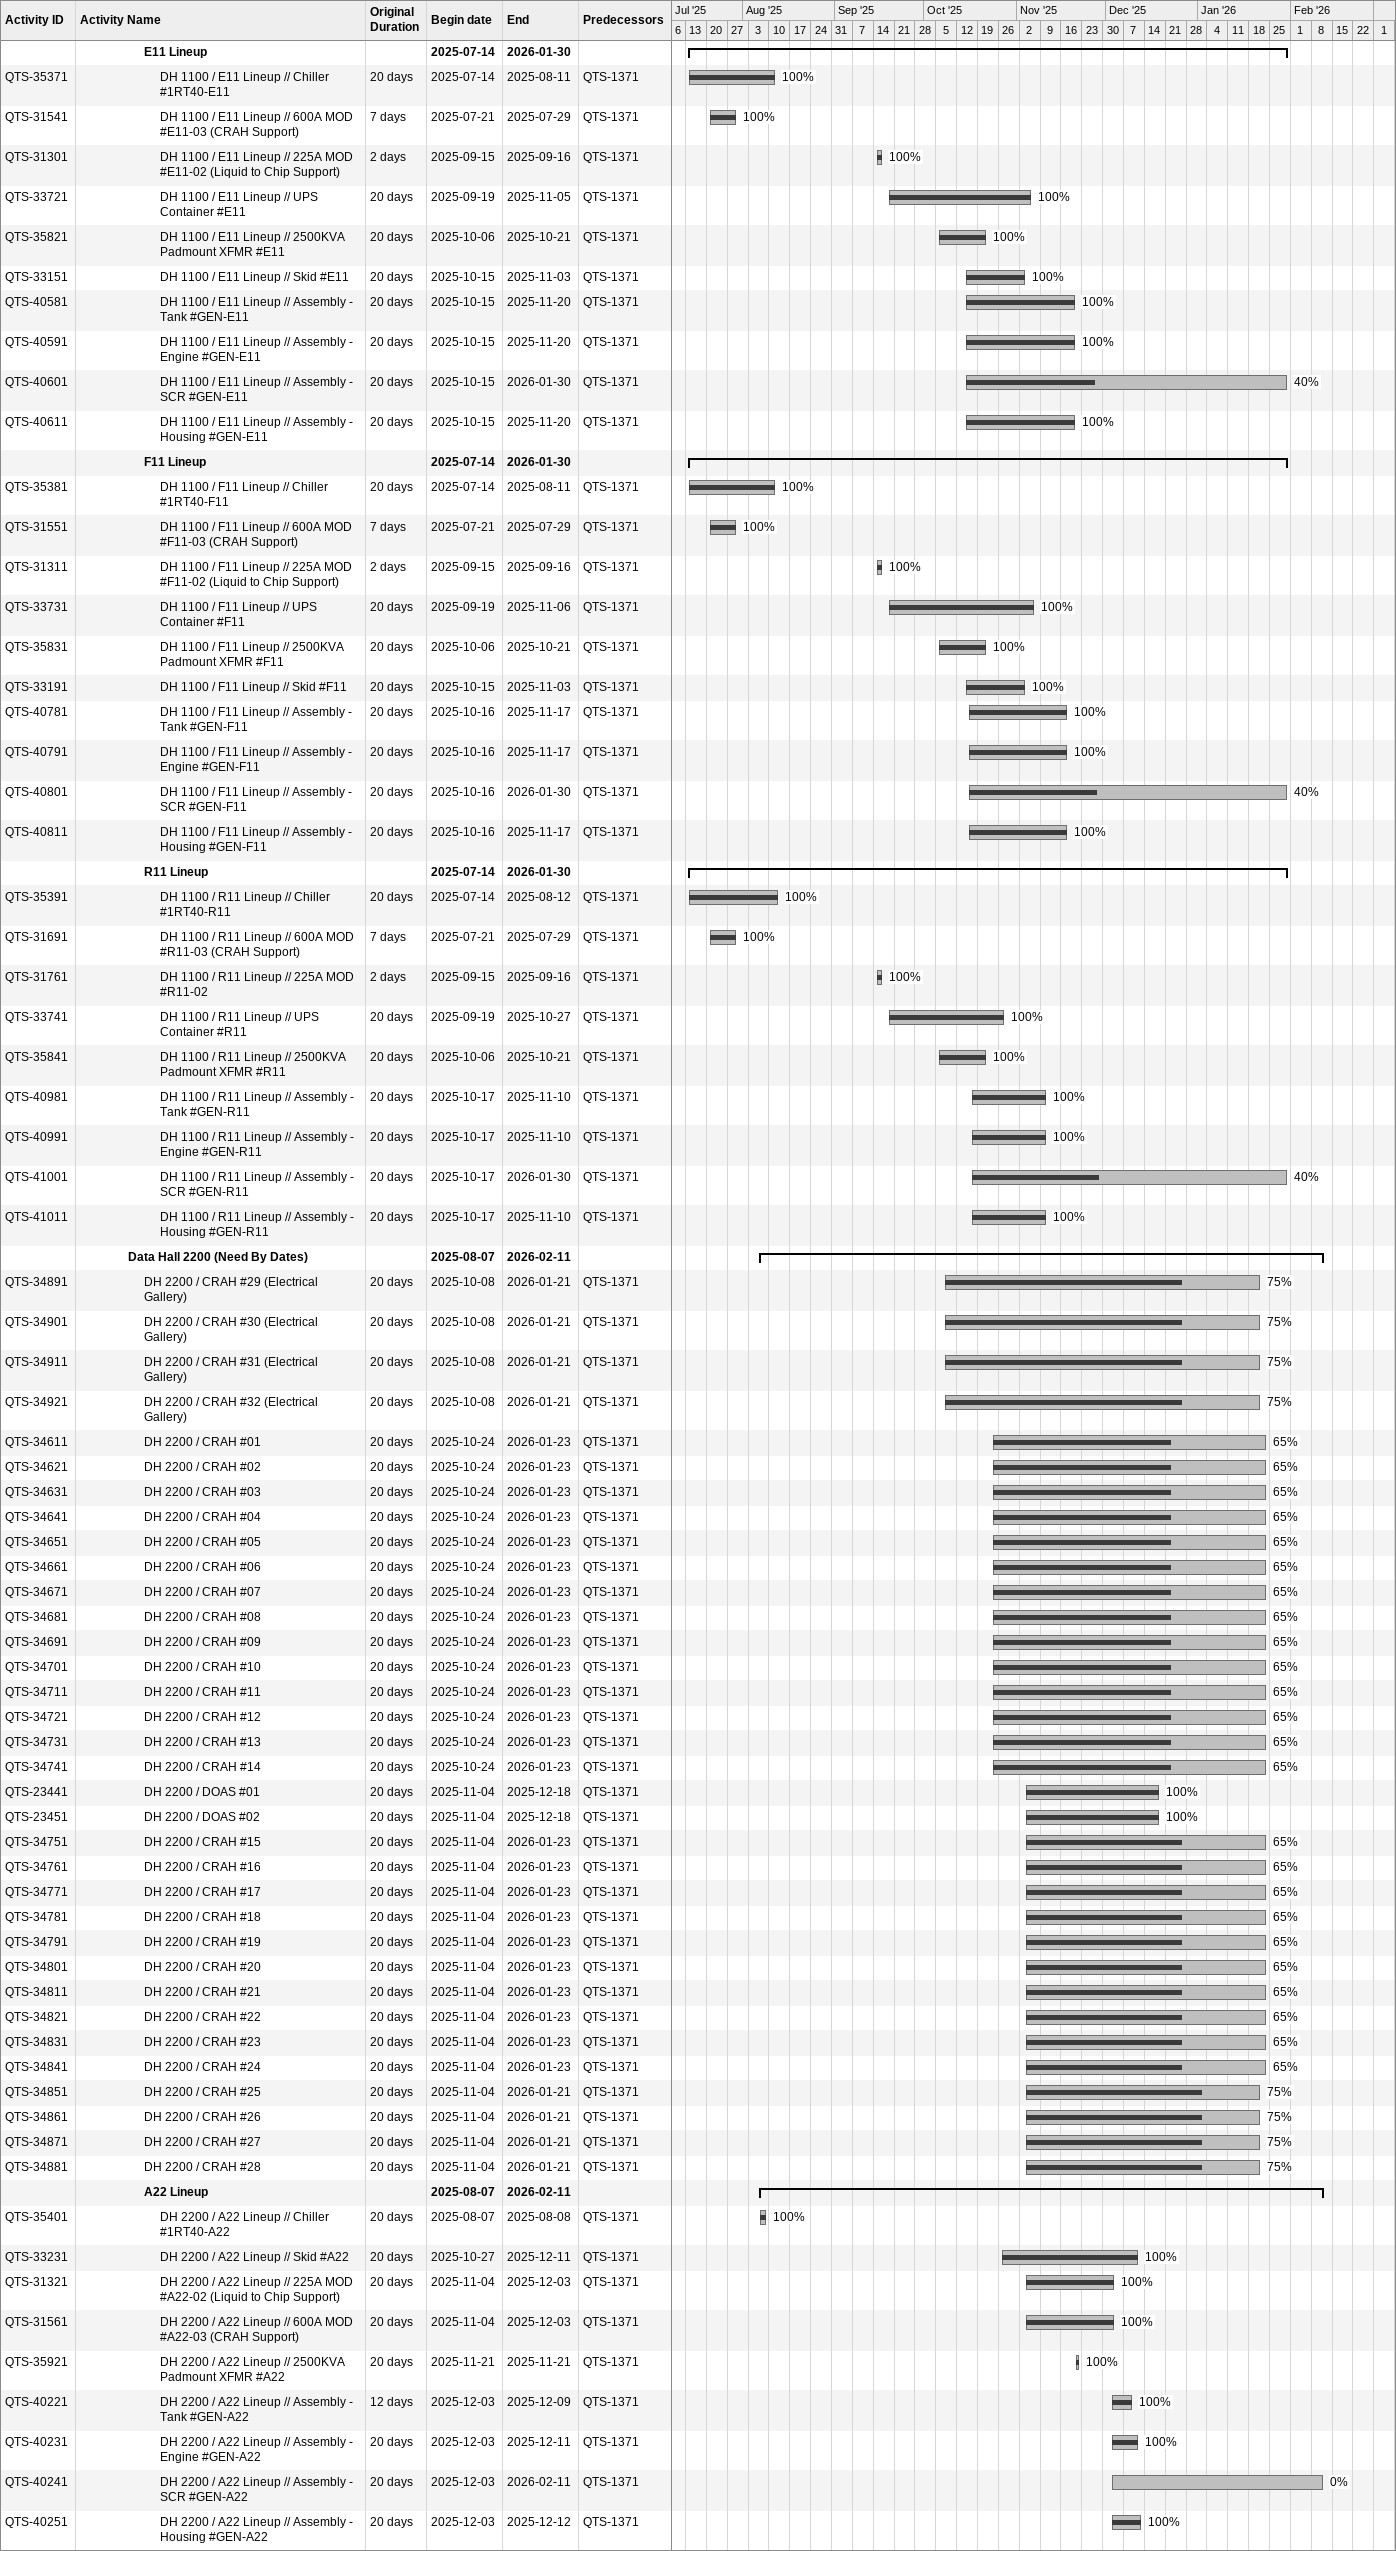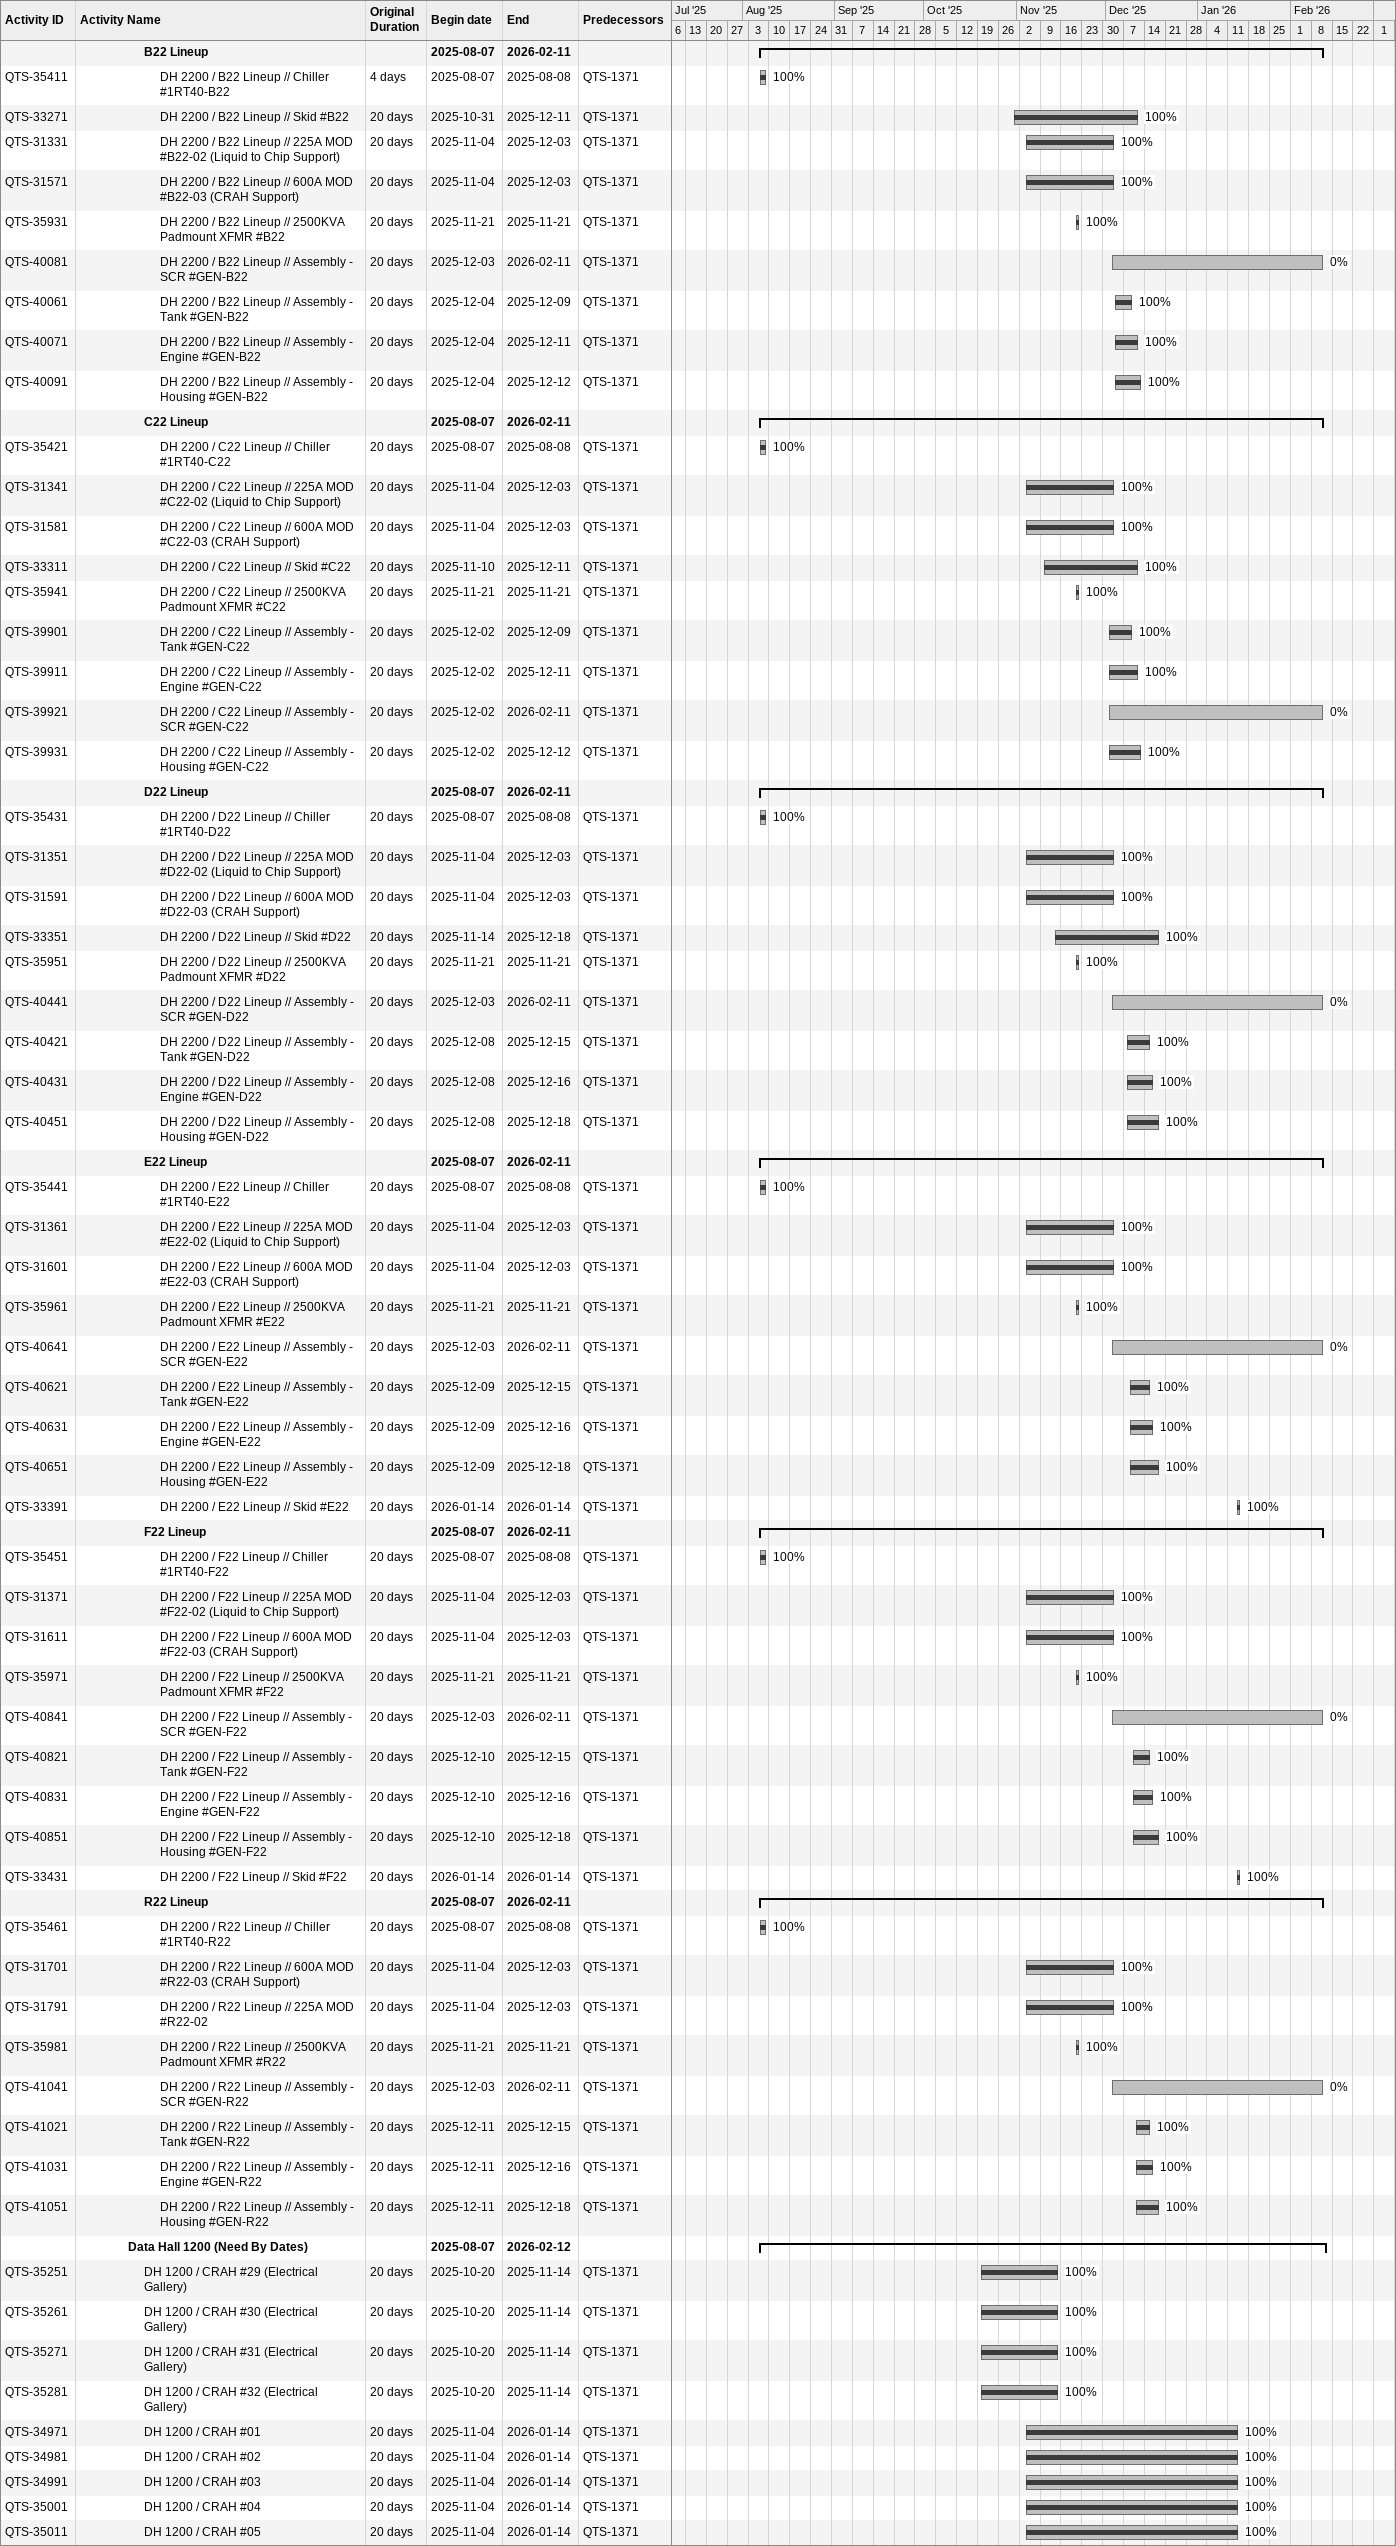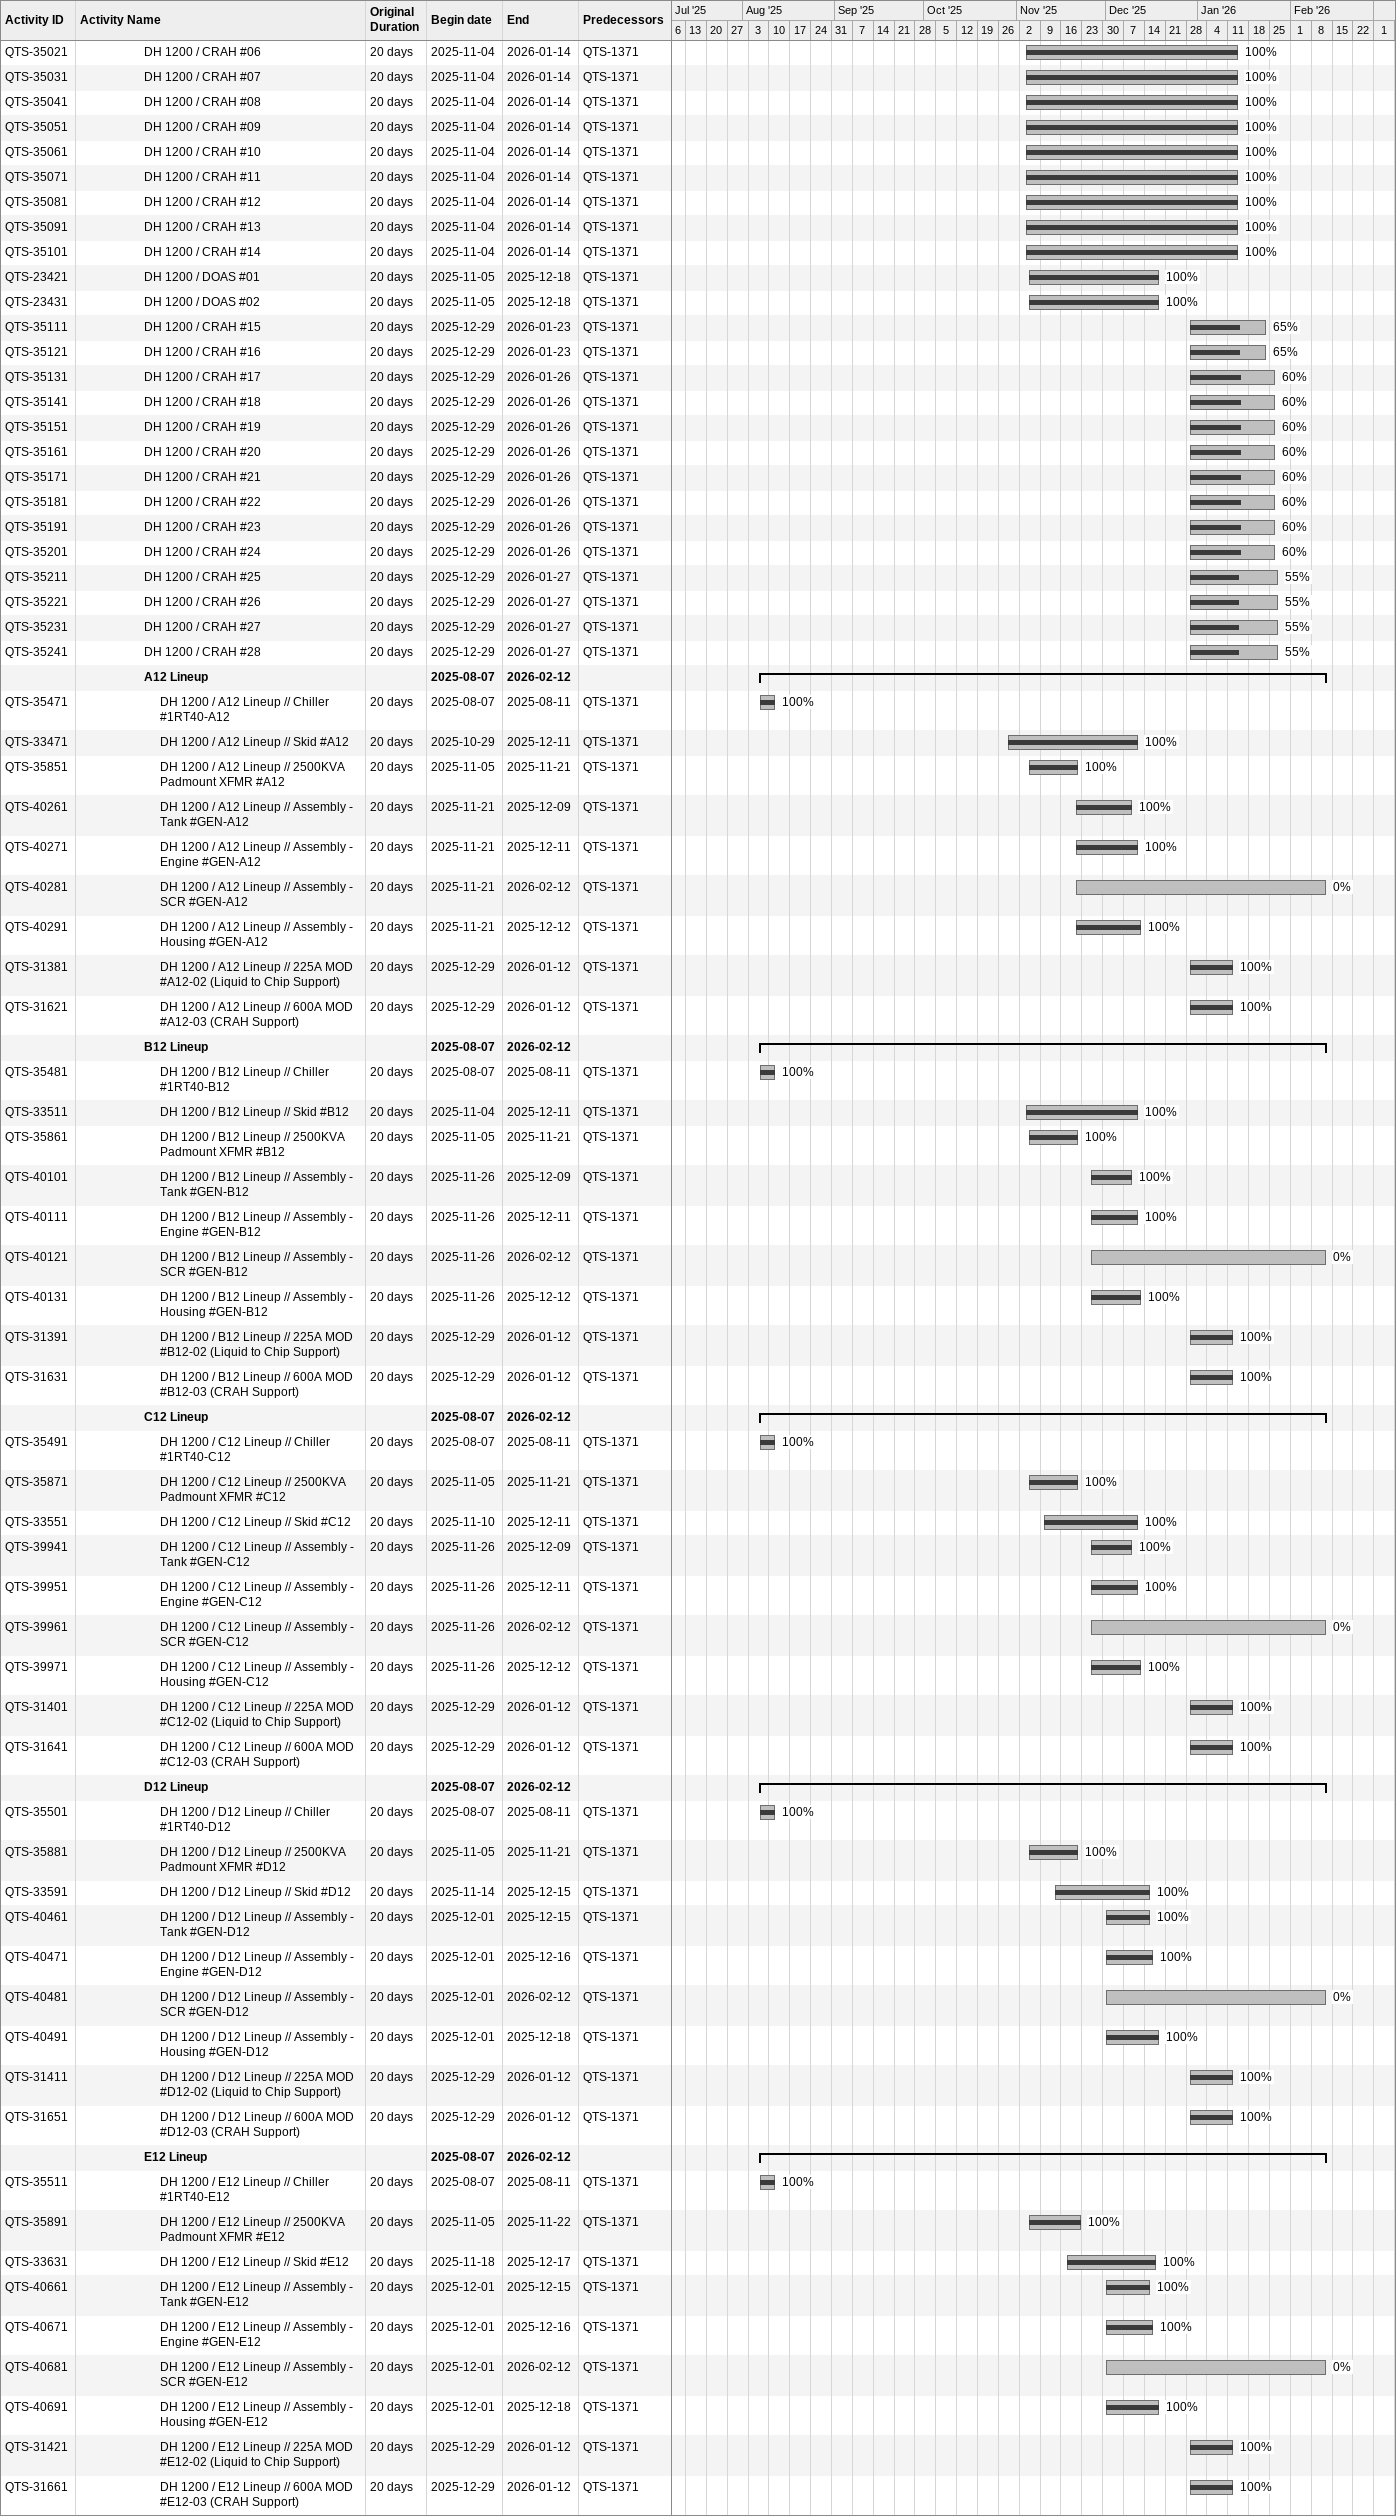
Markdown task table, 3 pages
| ID | Level | Task | Original duration | Start | Finish | Predecessors | % complete |
|---|---|---|---|---|---|---|---|
|  | 5 | **E11 Lineup** |  | 2025-07-14 | 2026-01-30 |  |  |
| QTS-35371 | 6 | DH 1100 / E11 Lineup // Chiller #1RT40-E11 | 20d | 2025-07-14 | 2025-08-11 | QTS-1371 | 100 |
| QTS-31541 | 6 | DH 1100 / E11 Lineup // 600A MOD #E11-03 (CRAH Support) | 7d | 2025-07-21 | 2025-07-29 | QTS-1371 | 100 |
| QTS-31301 | 6 | DH 1100 / E11 Lineup // 225A MOD #E11-02 (Liquid to Chip Support) | 2d | 2025-09-15 | 2025-09-16 | QTS-1371 | 100 |
| QTS-33721 | 6 | DH 1100 / E11 Lineup // UPS Container #E11 | 20d | 2025-09-19 | 2025-11-05 | QTS-1371 | 100 |
| QTS-35821 | 6 | DH 1100 / E11 Lineup // 2500KVA Padmount XFMR #E11 | 20d | 2025-10-06 | 2025-10-21 | QTS-1371 | 100 |
| QTS-33151 | 6 | DH 1100 / E11 Lineup // Skid #E11 | 20d | 2025-10-15 | 2025-11-03 | QTS-1371 | 100 |
| QTS-40581 | 6 | DH 1100 / E11 Lineup // Assembly - Tank #GEN-E11 | 20d | 2025-10-15 | 2025-11-20 | QTS-1371 | 100 |
| QTS-40591 | 6 | DH 1100 / E11 Lineup // Assembly - Engine #GEN-E11 | 20d | 2025-10-15 | 2025-11-20 | QTS-1371 | 100 |
| QTS-40601 | 6 | DH 1100 / E11 Lineup // Assembly - SCR #GEN-E11 | 20d | 2025-10-15 | 2026-01-30 | QTS-1371 | 40 |
| QTS-40611 | 6 | DH 1100 / E11 Lineup // Assembly - Housing #GEN-E11 | 20d | 2025-10-15 | 2025-11-20 | QTS-1371 | 100 |
|  | 5 | **F11 Lineup** |  | 2025-07-14 | 2026-01-30 |  |  |
| QTS-35381 | 6 | DH 1100 / F11 Lineup // Chiller #1RT40-F11 | 20d | 2025-07-14 | 2025-08-11 | QTS-1371 | 100 |
| QTS-31551 | 6 | DH 1100 / F11 Lineup // 600A MOD #F11-03 (CRAH Support) | 7d | 2025-07-21 | 2025-07-29 | QTS-1371 | 100 |
| QTS-31311 | 6 | DH 1100 / F11 Lineup // 225A MOD #F11-02 (Liquid to Chip Support) | 2d | 2025-09-15 | 2025-09-16 | QTS-1371 | 100 |
| QTS-33731 | 6 | DH 1100 / F11 Lineup // UPS Container #F11 | 20d | 2025-09-19 | 2025-11-06 | QTS-1371 | 100 |
| QTS-35831 | 6 | DH 1100 / F11 Lineup // 2500KVA Padmount XFMR #F11 | 20d | 2025-10-06 | 2025-10-21 | QTS-1371 | 100 |
| QTS-33191 | 6 | DH 1100 / F11 Lineup // Skid #F11 | 20d | 2025-10-15 | 2025-11-03 | QTS-1371 | 100 |
| QTS-40781 | 6 | DH 1100 / F11 Lineup // Assembly - Tank #GEN-F11 | 20d | 2025-10-16 | 2025-11-17 | QTS-1371 | 100 |
| QTS-40791 | 6 | DH 1100 / F11 Lineup // Assembly - Engine #GEN-F11 | 20d | 2025-10-16 | 2025-11-17 | QTS-1371 | 100 |
| QTS-40801 | 6 | DH 1100 / F11 Lineup // Assembly - SCR #GEN-F11 | 20d | 2025-10-16 | 2026-01-30 | QTS-1371 | 40 |
| QTS-40811 | 6 | DH 1100 / F11 Lineup // Assembly - Housing #GEN-F11 | 20d | 2025-10-16 | 2025-11-17 | QTS-1371 | 100 |
|  | 5 | **R11 Lineup** |  | 2025-07-14 | 2026-01-30 |  |  |
| QTS-35391 | 6 | DH 1100 / R11 Lineup // Chiller #1RT40-R11 | 20d | 2025-07-14 | 2025-08-12 | QTS-1371 | 100 |
| QTS-31691 | 6 | DH 1100 / R11 Lineup // 600A MOD #R11-03 (CRAH Support) | 7d | 2025-07-21 | 2025-07-29 | QTS-1371 | 100 |
| QTS-31761 | 6 | DH 1100 / R11 Lineup // 225A MOD #R11-02 | 2d | 2025-09-15 | 2025-09-16 | QTS-1371 | 100 |
| QTS-33741 | 6 | DH 1100 / R11 Lineup // UPS Container #R11 | 20d | 2025-09-19 | 2025-10-27 | QTS-1371 | 100 |
| QTS-35841 | 6 | DH 1100 / R11 Lineup // 2500KVA Padmount XFMR #R11 | 20d | 2025-10-06 | 2025-10-21 | QTS-1371 | 100 |
| QTS-40981 | 6 | DH 1100 / R11 Lineup // Assembly - Tank #GEN-R11 | 20d | 2025-10-17 | 2025-11-10 | QTS-1371 | 100 |
| QTS-40991 | 6 | DH 1100 / R11 Lineup // Assembly - Engine #GEN-R11 | 20d | 2025-10-17 | 2025-11-10 | QTS-1371 | 100 |
| QTS-41001 | 6 | DH 1100 / R11 Lineup // Assembly - SCR #GEN-R11 | 20d | 2025-10-17 | 2026-01-30 | QTS-1371 | 40 |
| QTS-41011 | 6 | DH 1100 / R11 Lineup // Assembly - Housing #GEN-R11 | 20d | 2025-10-17 | 2025-11-10 | QTS-1371 | 100 |
|  | 4 | **Data Hall 2200 (Need By Dates)** |  | 2025-08-07 | 2026-02-11 |  |  |
| QTS-34891 | 5 | DH 2200 / CRAH #29 (Electrical Gallery) | 20d | 2025-10-08 | 2026-01-21 | QTS-1371 | 75 |
| QTS-34901 | 5 | DH 2200 / CRAH #30 (Electrical Gallery) | 20d | 2025-10-08 | 2026-01-21 | QTS-1371 | 75 |
| QTS-34911 | 5 | DH 2200 / CRAH #31 (Electrical Gallery) | 20d | 2025-10-08 | 2026-01-21 | QTS-1371 | 75 |
| QTS-34921 | 5 | DH 2200 / CRAH #32 (Electrical Gallery) | 20d | 2025-10-08 | 2026-01-21 | QTS-1371 | 75 |
| QTS-34611 | 5 | DH 2200 / CRAH #01 | 20d | 2025-10-24 | 2026-01-23 | QTS-1371 | 65 |
| QTS-34621 | 5 | DH 2200 / CRAH #02 | 20d | 2025-10-24 | 2026-01-23 | QTS-1371 | 65 |
| QTS-34631 | 5 | DH 2200 / CRAH #03 | 20d | 2025-10-24 | 2026-01-23 | QTS-1371 | 65 |
| QTS-34641 | 5 | DH 2200 / CRAH #04 | 20d | 2025-10-24 | 2026-01-23 | QTS-1371 | 65 |
| QTS-34651 | 5 | DH 2200 / CRAH #05 | 20d | 2025-10-24 | 2026-01-23 | QTS-1371 | 65 |
| QTS-34661 | 5 | DH 2200 / CRAH #06 | 20d | 2025-10-24 | 2026-01-23 | QTS-1371 | 65 |
| QTS-34671 | 5 | DH 2200 / CRAH #07 | 20d | 2025-10-24 | 2026-01-23 | QTS-1371 | 65 |
| QTS-34681 | 5 | DH 2200 / CRAH #08 | 20d | 2025-10-24 | 2026-01-23 | QTS-1371 | 65 |
| QTS-34691 | 5 | DH 2200 / CRAH #09 | 20d | 2025-10-24 | 2026-01-23 | QTS-1371 | 65 |
| QTS-34701 | 5 | DH 2200 / CRAH #10 | 20d | 2025-10-24 | 2026-01-23 | QTS-1371 | 65 |
| QTS-34711 | 5 | DH 2200 / CRAH #11 | 20d | 2025-10-24 | 2026-01-23 | QTS-1371 | 65 |
| QTS-34721 | 5 | DH 2200 / CRAH #12 | 20d | 2025-10-24 | 2026-01-23 | QTS-1371 | 65 |
| QTS-34731 | 5 | DH 2200 / CRAH #13 | 20d | 2025-10-24 | 2026-01-23 | QTS-1371 | 65 |
| QTS-34741 | 5 | DH 2200 / CRAH #14 | 20d | 2025-10-24 | 2026-01-23 | QTS-1371 | 65 |
| QTS-23441 | 5 | DH 2200 / DOAS #01 | 20d | 2025-11-04 | 2025-12-18 | QTS-1371 | 100 |
| QTS-23451 | 5 | DH 2200 / DOAS #02 | 20d | 2025-11-04 | 2025-12-18 | QTS-1371 | 100 |
| QTS-34751 | 5 | DH 2200 / CRAH #15 | 20d | 2025-11-04 | 2026-01-23 | QTS-1371 | 65 |
| QTS-34761 | 5 | DH 2200 / CRAH #16 | 20d | 2025-11-04 | 2026-01-23 | QTS-1371 | 65 |
| QTS-34771 | 5 | DH 2200 / CRAH #17 | 20d | 2025-11-04 | 2026-01-23 | QTS-1371 | 65 |
| QTS-34781 | 5 | DH 2200 / CRAH #18 | 20d | 2025-11-04 | 2026-01-23 | QTS-1371 | 65 |
| QTS-34791 | 5 | DH 2200 / CRAH #19 | 20d | 2025-11-04 | 2026-01-23 | QTS-1371 | 65 |
| QTS-34801 | 5 | DH 2200 / CRAH #20 | 20d | 2025-11-04 | 2026-01-23 | QTS-1371 | 65 |
| QTS-34811 | 5 | DH 2200 / CRAH #21 | 20d | 2025-11-04 | 2026-01-23 | QTS-1371 | 65 |
| QTS-34821 | 5 | DH 2200 / CRAH #22 | 20d | 2025-11-04 | 2026-01-23 | QTS-1371 | 65 |
| QTS-34831 | 5 | DH 2200 / CRAH #23 | 20d | 2025-11-04 | 2026-01-23 | QTS-1371 | 65 |
| QTS-34841 | 5 | DH 2200 / CRAH #24 | 20d | 2025-11-04 | 2026-01-23 | QTS-1371 | 65 |
| QTS-34851 | 5 | DH 2200 / CRAH #25 | 20d | 2025-11-04 | 2026-01-21 | QTS-1371 | 75 |
| QTS-34861 | 5 | DH 2200 / CRAH #26 | 20d | 2025-11-04 | 2026-01-21 | QTS-1371 | 75 |
| QTS-34871 | 5 | DH 2200 / CRAH #27 | 20d | 2025-11-04 | 2026-01-21 | QTS-1371 | 75 |
| QTS-34881 | 5 | DH 2200 / CRAH #28 | 20d | 2025-11-04 | 2026-01-21 | QTS-1371 | 75 |
|  | 5 | **A22 Lineup** |  | 2025-08-07 | 2026-02-11 |  |  |
| QTS-35401 | 6 | DH 2200 / A22 Lineup // Chiller #1RT40-A22 | 20d | 2025-08-07 | 2025-08-08 | QTS-1371 | 100 |
| QTS-33231 | 6 | DH 2200 / A22 Lineup // Skid #A22 | 20d | 2025-10-27 | 2025-12-11 | QTS-1371 | 100 |
| QTS-31321 | 6 | DH 2200 / A22 Lineup // 225A MOD #A22-02 (Liquid to Chip Support) | 20d | 2025-11-04 | 2025-12-03 | QTS-1371 | 100 |
| QTS-31561 | 6 | DH 2200 / A22 Lineup // 600A MOD #A22-03 (CRAH Support) | 20d | 2025-11-04 | 2025-12-03 | QTS-1371 | 100 |
| QTS-35921 | 6 | DH 2200 / A22 Lineup // 2500KVA Padmount XFMR #A22 | 20d | 2025-11-21 | 2025-11-21 | QTS-1371 | 100 |
| QTS-40221 | 6 | DH 2200 / A22 Lineup // Assembly - Tank #GEN-A22 | 12d | 2025-12-03 | 2025-12-09 | QTS-1371 | 100 |
| QTS-40231 | 6 | DH 2200 / A22 Lineup // Assembly - Engine #GEN-A22 | 20d | 2025-12-03 | 2025-12-11 | QTS-1371 | 100 |
| QTS-40241 | 6 | DH 2200 / A22 Lineup // Assembly - SCR #GEN-A22 | 20d | 2025-12-03 | 2026-02-11 | QTS-1371 | 0 |
| QTS-40251 | 6 | DH 2200 / A22 Lineup // Assembly - Housing #GEN-A22 | 20d | 2025-12-03 | 2025-12-12 | QTS-1371 | 100 |
|  | 5 | **B22 Lineup** |  | 2025-08-07 | 2026-02-11 |  |  |
| QTS-35411 | 6 | DH 2200 / B22 Lineup // Chiller #1RT40-B22 | 4d | 2025-08-07 | 2025-08-08 | QTS-1371 | 100 |
| QTS-33271 | 6 | DH 2200 / B22 Lineup // Skid #B22 | 20d | 2025-10-31 | 2025-12-11 | QTS-1371 | 100 |
| QTS-31331 | 6 | DH 2200 / B22 Lineup // 225A MOD #B22-02 (Liquid to Chip Support) | 20d | 2025-11-04 | 2025-12-03 | QTS-1371 | 100 |
| QTS-31571 | 6 | DH 2200 / B22 Lineup // 600A MOD #B22-03 (CRAH Support) | 20d | 2025-11-04 | 2025-12-03 | QTS-1371 | 100 |
| QTS-35931 | 6 | DH 2200 / B22 Lineup // 2500KVA Padmount XFMR #B22 | 20d | 2025-11-21 | 2025-11-21 | QTS-1371 | 100 |
| QTS-40081 | 6 | DH 2200 / B22 Lineup // Assembly - SCR #GEN-B22 | 20d | 2025-12-03 | 2026-02-11 | QTS-1371 | 0 |
| QTS-40061 | 6 | DH 2200 / B22 Lineup // Assembly - Tank #GEN-B22 | 20d | 2025-12-04 | 2025-12-09 | QTS-1371 | 100 |
| QTS-40071 | 6 | DH 2200 / B22 Lineup // Assembly - Engine #GEN-B22 | 20d | 2025-12-04 | 2025-12-11 | QTS-1371 | 100 |
| QTS-40091 | 6 | DH 2200 / B22 Lineup // Assembly - Housing #GEN-B22 | 20d | 2025-12-04 | 2025-12-12 | QTS-1371 | 100 |
|  | 5 | **C22 Lineup** |  | 2025-08-07 | 2026-02-11 |  |  |
| QTS-35421 | 6 | DH 2200 / C22 Lineup // Chiller #1RT40-C22 | 20d | 2025-08-07 | 2025-08-08 | QTS-1371 | 100 |
| QTS-31341 | 6 | DH 2200 / C22 Lineup // 225A MOD #C22-02 (Liquid to Chip Support) | 20d | 2025-11-04 | 2025-12-03 | QTS-1371 | 100 |
| QTS-31581 | 6 | DH 2200 / C22 Lineup // 600A MOD #C22-03 (CRAH Support) | 20d | 2025-11-04 | 2025-12-03 | QTS-1371 | 100 |
| QTS-33311 | 6 | DH 2200 / C22 Lineup // Skid #C22 | 20d | 2025-11-10 | 2025-12-11 | QTS-1371 | 100 |
| QTS-35941 | 6 | DH 2200 / C22 Lineup // 2500KVA Padmount XFMR #C22 | 20d | 2025-11-21 | 2025-11-21 | QTS-1371 | 100 |
| QTS-39901 | 6 | DH 2200 / C22 Lineup // Assembly - Tank #GEN-C22 | 20d | 2025-12-02 | 2025-12-09 | QTS-1371 | 100 |
| QTS-39911 | 6 | DH 2200 / C22 Lineup // Assembly - Engine #GEN-C22 | 20d | 2025-12-02 | 2025-12-11 | QTS-1371 | 100 |
| QTS-39921 | 6 | DH 2200 / C22 Lineup // Assembly - SCR #GEN-C22 | 20d | 2025-12-02 | 2026-02-11 | QTS-1371 | 0 |
| QTS-39931 | 6 | DH 2200 / C22 Lineup // Assembly - Housing #GEN-C22 | 20d | 2025-12-02 | 2025-12-12 | QTS-1371 | 100 |
|  | 5 | **D22 Lineup** |  | 2025-08-07 | 2026-02-11 |  |  |
| QTS-35431 | 6 | DH 2200 / D22 Lineup // Chiller #1RT40-D22 | 20d | 2025-08-07 | 2025-08-08 | QTS-1371 | 100 |
| QTS-31351 | 6 | DH 2200 / D22 Lineup // 225A MOD #D22-02 (Liquid to Chip Support) | 20d | 2025-11-04 | 2025-12-03 | QTS-1371 | 100 |
| QTS-31591 | 6 | DH 2200 / D22 Lineup // 600A MOD #D22-03 (CRAH Support) | 20d | 2025-11-04 | 2025-12-03 | QTS-1371 | 100 |
| QTS-33351 | 6 | DH 2200 / D22 Lineup // Skid #D22 | 20d | 2025-11-14 | 2025-12-18 | QTS-1371 | 100 |
| QTS-35951 | 6 | DH 2200 / D22 Lineup // 2500KVA Padmount XFMR #D22 | 20d | 2025-11-21 | 2025-11-21 | QTS-1371 | 100 |
| QTS-40441 | 6 | DH 2200 / D22 Lineup // Assembly - SCR #GEN-D22 | 20d | 2025-12-03 | 2026-02-11 | QTS-1371 | 0 |
| QTS-40421 | 6 | DH 2200 / D22 Lineup // Assembly - Tank #GEN-D22 | 20d | 2025-12-08 | 2025-12-15 | QTS-1371 | 100 |
| QTS-40431 | 6 | DH 2200 / D22 Lineup // Assembly - Engine #GEN-D22 | 20d | 2025-12-08 | 2025-12-16 | QTS-1371 | 100 |
| QTS-40451 | 6 | DH 2200 / D22 Lineup // Assembly - Housing #GEN-D22 | 20d | 2025-12-08 | 2025-12-18 | QTS-1371 | 100 |
|  | 5 | **E22 Lineup** |  | 2025-08-07 | 2026-02-11 |  |  |
| QTS-35441 | 6 | DH 2200 / E22 Lineup // Chiller #1RT40-E22 | 20d | 2025-08-07 | 2025-08-08 | QTS-1371 | 100 |
| QTS-31361 | 6 | DH 2200 / E22 Lineup // 225A MOD #E22-02 (Liquid to Chip Support) | 20d | 2025-11-04 | 2025-12-03 | QTS-1371 | 100 |
| QTS-31601 | 6 | DH 2200 / E22 Lineup // 600A MOD #E22-03 (CRAH Support) | 20d | 2025-11-04 | 2025-12-03 | QTS-1371 | 100 |
| QTS-35961 | 6 | DH 2200 / E22 Lineup // 2500KVA Padmount XFMR #E22 | 20d | 2025-11-21 | 2025-11-21 | QTS-1371 | 100 |
| QTS-40641 | 6 | DH 2200 / E22 Lineup // Assembly - SCR #GEN-E22 | 20d | 2025-12-03 | 2026-02-11 | QTS-1371 | 0 |
| QTS-40621 | 6 | DH 2200 / E22 Lineup // Assembly - Tank #GEN-E22 | 20d | 2025-12-09 | 2025-12-15 | QTS-1371 | 100 |
| QTS-40631 | 6 | DH 2200 / E22 Lineup // Assembly - Engine #GEN-E22 | 20d | 2025-12-09 | 2025-12-16 | QTS-1371 | 100 |
| QTS-40651 | 6 | DH 2200 / E22 Lineup // Assembly - Housing #GEN-E22 | 20d | 2025-12-09 | 2025-12-18 | QTS-1371 | 100 |
| QTS-33391 | 6 | DH 2200 / E22 Lineup // Skid #E22 | 20d | 2026-01-14 | 2026-01-14 | QTS-1371 | 100 |
|  | 5 | **F22 Lineup** |  | 2025-08-07 | 2026-02-11 |  |  |
| QTS-35451 | 6 | DH 2200 / F22 Lineup // Chiller #1RT40-F22 | 20d | 2025-08-07 | 2025-08-08 | QTS-1371 | 100 |
| QTS-31371 | 6 | DH 2200 / F22 Lineup // 225A MOD #F22-02 (Liquid to Chip Support) | 20d | 2025-11-04 | 2025-12-03 | QTS-1371 | 100 |
| QTS-31611 | 6 | DH 2200 / F22 Lineup // 600A MOD #F22-03 (CRAH Support) | 20d | 2025-11-04 | 2025-12-03 | QTS-1371 | 100 |
| QTS-35971 | 6 | DH 2200 / F22 Lineup // 2500KVA Padmount XFMR #F22 | 20d | 2025-11-21 | 2025-11-21 | QTS-1371 | 100 |
| QTS-40841 | 6 | DH 2200 / F22 Lineup // Assembly - SCR #GEN-F22 | 20d | 2025-12-03 | 2026-02-11 | QTS-1371 | 0 |
| QTS-40821 | 6 | DH 2200 / F22 Lineup // Assembly - Tank #GEN-F22 | 20d | 2025-12-10 | 2025-12-15 | QTS-1371 | 100 |
| QTS-40831 | 6 | DH 2200 / F22 Lineup // Assembly - Engine #GEN-F22 | 20d | 2025-12-10 | 2025-12-16 | QTS-1371 | 100 |
| QTS-40851 | 6 | DH 2200 / F22 Lineup // Assembly - Housing #GEN-F22 | 20d | 2025-12-10 | 2025-12-18 | QTS-1371 | 100 |
| QTS-33431 | 6 | DH 2200 / F22 Lineup // Skid #F22 | 20d | 2026-01-14 | 2026-01-14 | QTS-1371 | 100 |
|  | 5 | **R22 Lineup** |  | 2025-08-07 | 2026-02-11 |  |  |
| QTS-35461 | 6 | DH 2200 / R22 Lineup // Chiller #1RT40-R22 | 20d | 2025-08-07 | 2025-08-08 | QTS-1371 | 100 |
| QTS-31701 | 6 | DH 2200 / R22 Lineup // 600A MOD #R22-03 (CRAH Support) | 20d | 2025-11-04 | 2025-12-03 | QTS-1371 | 100 |
| QTS-31791 | 6 | DH 2200 / R22 Lineup // 225A MOD #R22-02 | 20d | 2025-11-04 | 2025-12-03 | QTS-1371 | 100 |
| QTS-35981 | 6 | DH 2200 / R22 Lineup // 2500KVA Padmount XFMR #R22 | 20d | 2025-11-21 | 2025-11-21 | QTS-1371 | 100 |
| QTS-41041 | 6 | DH 2200 / R22 Lineup // Assembly - SCR #GEN-R22 | 20d | 2025-12-03 | 2026-02-11 | QTS-1371 | 0 |
| QTS-41021 | 6 | DH 2200 / R22 Lineup // Assembly - Tank #GEN-R22 | 20d | 2025-12-11 | 2025-12-15 | QTS-1371 | 100 |
| QTS-41031 | 6 | DH 2200 / R22 Lineup // Assembly - Engine #GEN-R22 | 20d | 2025-12-11 | 2025-12-16 | QTS-1371 | 100 |
| QTS-41051 | 6 | DH 2200 / R22 Lineup // Assembly - Housing #GEN-R22 | 20d | 2025-12-11 | 2025-12-18 | QTS-1371 | 100 |
|  | 4 | **Data Hall 1200 (Need By Dates)** |  | 2025-08-07 | 2026-02-12 |  |  |
| QTS-35251 | 5 | DH 1200 / CRAH #29 (Electrical Gallery) | 20d | 2025-10-20 | 2025-11-14 | QTS-1371 | 100 |
| QTS-35261 | 5 | DH 1200 / CRAH #30 (Electrical Gallery) | 20d | 2025-10-20 | 2025-11-14 | QTS-1371 | 100 |
| QTS-35271 | 5 | DH 1200 / CRAH #31 (Electrical Gallery) | 20d | 2025-10-20 | 2025-11-14 | QTS-1371 | 100 |
| QTS-35281 | 5 | DH 1200 / CRAH #32 (Electrical Gallery) | 20d | 2025-10-20 | 2025-11-14 | QTS-1371 | 100 |
| QTS-34971 | 5 | DH 1200 / CRAH #01 | 20d | 2025-11-04 | 2026-01-14 | QTS-1371 | 100 |
| QTS-34981 | 5 | DH 1200 / CRAH #02 | 20d | 2025-11-04 | 2026-01-14 | QTS-1371 | 100 |
| QTS-34991 | 5 | DH 1200 / CRAH #03 | 20d | 2025-11-04 | 2026-01-14 | QTS-1371 | 100 |
| QTS-35001 | 5 | DH 1200 / CRAH #04 | 20d | 2025-11-04 | 2026-01-14 | QTS-1371 | 100 |
| QTS-35011 | 5 | DH 1200 / CRAH #05 | 20d | 2025-11-04 | 2026-01-14 | QTS-1371 | 100 |
| QTS-35021 | 5 | DH 1200 / CRAH #06 | 20d | 2025-11-04 | 2026-01-14 | QTS-1371 | 100 |
| QTS-35031 | 5 | DH 1200 / CRAH #07 | 20d | 2025-11-04 | 2026-01-14 | QTS-1371 | 100 |
| QTS-35041 | 5 | DH 1200 / CRAH #08 | 20d | 2025-11-04 | 2026-01-14 | QTS-1371 | 100 |
| QTS-35051 | 5 | DH 1200 / CRAH #09 | 20d | 2025-11-04 | 2026-01-14 | QTS-1371 | 100 |
| QTS-35061 | 5 | DH 1200 / CRAH #10 | 20d | 2025-11-04 | 2026-01-14 | QTS-1371 | 100 |
| QTS-35071 | 5 | DH 1200 / CRAH #11 | 20d | 2025-11-04 | 2026-01-14 | QTS-1371 | 100 |
| QTS-35081 | 5 | DH 1200 / CRAH #12 | 20d | 2025-11-04 | 2026-01-14 | QTS-1371 | 100 |
| QTS-35091 | 5 | DH 1200 / CRAH #13 | 20d | 2025-11-04 | 2026-01-14 | QTS-1371 | 100 |
| QTS-35101 | 5 | DH 1200 / CRAH #14 | 20d | 2025-11-04 | 2026-01-14 | QTS-1371 | 100 |
| QTS-23421 | 5 | DH 1200 / DOAS #01 | 20d | 2025-11-05 | 2025-12-18 | QTS-1371 | 100 |
| QTS-23431 | 5 | DH 1200 / DOAS #02 | 20d | 2025-11-05 | 2025-12-18 | QTS-1371 | 100 |
| QTS-35111 | 5 | DH 1200 / CRAH #15 | 20d | 2025-12-29 | 2026-01-23 | QTS-1371 | 65 |
| QTS-35121 | 5 | DH 1200 / CRAH #16 | 20d | 2025-12-29 | 2026-01-23 | QTS-1371 | 65 |
| QTS-35131 | 5 | DH 1200 / CRAH #17 | 20d | 2025-12-29 | 2026-01-26 | QTS-1371 | 60 |
| QTS-35141 | 5 | DH 1200 / CRAH #18 | 20d | 2025-12-29 | 2026-01-26 | QTS-1371 | 60 |
| QTS-35151 | 5 | DH 1200 / CRAH #19 | 20d | 2025-12-29 | 2026-01-26 | QTS-1371 | 60 |
| QTS-35161 | 5 | DH 1200 / CRAH #20 | 20d | 2025-12-29 | 2026-01-26 | QTS-1371 | 60 |
| QTS-35171 | 5 | DH 1200 / CRAH #21 | 20d | 2025-12-29 | 2026-01-26 | QTS-1371 | 60 |
| QTS-35181 | 5 | DH 1200 / CRAH #22 | 20d | 2025-12-29 | 2026-01-26 | QTS-1371 | 60 |
| QTS-35191 | 5 | DH 1200 / CRAH #23 | 20d | 2025-12-29 | 2026-01-26 | QTS-1371 | 60 |
| QTS-35201 | 5 | DH 1200 / CRAH #24 | 20d | 2025-12-29 | 2026-01-26 | QTS-1371 | 60 |
| QTS-35211 | 5 | DH 1200 / CRAH #25 | 20d | 2025-12-29 | 2026-01-27 | QTS-1371 | 55 |
| QTS-35221 | 5 | DH 1200 / CRAH #26 | 20d | 2025-12-29 | 2026-01-27 | QTS-1371 | 55 |
| QTS-35231 | 5 | DH 1200 / CRAH #27 | 20d | 2025-12-29 | 2026-01-27 | QTS-1371 | 55 |
| QTS-35241 | 5 | DH 1200 / CRAH #28 | 20d | 2025-12-29 | 2026-01-27 | QTS-1371 | 55 |
|  | 5 | **A12 Lineup** |  | 2025-08-07 | 2026-02-12 |  |  |
| QTS-35471 | 6 | DH 1200 / A12 Lineup // Chiller #1RT40-A12 | 20d | 2025-08-07 | 2025-08-11 | QTS-1371 | 100 |
| QTS-33471 | 6 | DH 1200 / A12 Lineup // Skid #A12 | 20d | 2025-10-29 | 2025-12-11 | QTS-1371 | 100 |
| QTS-35851 | 6 | DH 1200 / A12 Lineup // 2500KVA Padmount XFMR #A12 | 20d | 2025-11-05 | 2025-11-21 | QTS-1371 | 100 |
| QTS-40261 | 6 | DH 1200 / A12 Lineup // Assembly - Tank #GEN-A12 | 20d | 2025-11-21 | 2025-12-09 | QTS-1371 | 100 |
| QTS-40271 | 6 | DH 1200 / A12 Lineup // Assembly - Engine #GEN-A12 | 20d | 2025-11-21 | 2025-12-11 | QTS-1371 | 100 |
| QTS-40281 | 6 | DH 1200 / A12 Lineup // Assembly - SCR #GEN-A12 | 20d | 2025-11-21 | 2026-02-12 | QTS-1371 | 0 |
| QTS-40291 | 6 | DH 1200 / A12 Lineup // Assembly - Housing #GEN-A12 | 20d | 2025-11-21 | 2025-12-12 | QTS-1371 | 100 |
| QTS-31381 | 6 | DH 1200 / A12 Lineup // 225A MOD #A12-02 (Liquid to Chip Support) | 20d | 2025-12-29 | 2026-01-12 | QTS-1371 | 100 |
| QTS-31621 | 6 | DH 1200 / A12 Lineup // 600A MOD #A12-03 (CRAH Support) | 20d | 2025-12-29 | 2026-01-12 | QTS-1371 | 100 |
|  | 5 | **B12 Lineup** |  | 2025-08-07 | 2026-02-12 |  |  |
| QTS-35481 | 6 | DH 1200 / B12 Lineup // Chiller #1RT40-B12 | 20d | 2025-08-07 | 2025-08-11 | QTS-1371 | 100 |
| QTS-33511 | 6 | DH 1200 / B12 Lineup // Skid #B12 | 20d | 2025-11-04 | 2025-12-11 | QTS-1371 | 100 |
| QTS-35861 | 6 | DH 1200 / B12 Lineup // 2500KVA Padmount XFMR #B12 | 20d | 2025-11-05 | 2025-11-21 | QTS-1371 | 100 |
| QTS-40101 | 6 | DH 1200 / B12 Lineup // Assembly - Tank #GEN-B12 | 20d | 2025-11-26 | 2025-12-09 | QTS-1371 | 100 |
| QTS-40111 | 6 | DH 1200 / B12 Lineup // Assembly - Engine #GEN-B12 | 20d | 2025-11-26 | 2025-12-11 | QTS-1371 | 100 |
| QTS-40121 | 6 | DH 1200 / B12 Lineup // Assembly - SCR #GEN-B12 | 20d | 2025-11-26 | 2026-02-12 | QTS-1371 | 0 |
| QTS-40131 | 6 | DH 1200 / B12 Lineup // Assembly - Housing #GEN-B12 | 20d | 2025-11-26 | 2025-12-12 | QTS-1371 | 100 |
| QTS-31391 | 6 | DH 1200 / B12 Lineup // 225A MOD #B12-02 (Liquid to Chip Support) | 20d | 2025-12-29 | 2026-01-12 | QTS-1371 | 100 |
| QTS-31631 | 6 | DH 1200 / B12 Lineup // 600A MOD #B12-03 (CRAH Support) | 20d | 2025-12-29 | 2026-01-12 | QTS-1371 | 100 |
|  | 5 | **C12 Lineup** |  | 2025-08-07 | 2026-02-12 |  |  |
| QTS-35491 | 6 | DH 1200 / C12 Lineup // Chiller #1RT40-C12 | 20d | 2025-08-07 | 2025-08-11 | QTS-1371 | 100 |
| QTS-35871 | 6 | DH 1200 / C12 Lineup // 2500KVA Padmount XFMR #C12 | 20d | 2025-11-05 | 2025-11-21 | QTS-1371 | 100 |
| QTS-33551 | 6 | DH 1200 / C12 Lineup // Skid #C12 | 20d | 2025-11-10 | 2025-12-11 | QTS-1371 | 100 |
| QTS-39941 | 6 | DH 1200 / C12 Lineup // Assembly - Tank #GEN-C12 | 20d | 2025-11-26 | 2025-12-09 | QTS-1371 | 100 |
| QTS-39951 | 6 | DH 1200 / C12 Lineup // Assembly - Engine #GEN-C12 | 20d | 2025-11-26 | 2025-12-11 | QTS-1371 | 100 |
| QTS-39961 | 6 | DH 1200 / C12 Lineup // Assembly - SCR #GEN-C12 | 20d | 2025-11-26 | 2026-02-12 | QTS-1371 | 0 |
| QTS-39971 | 6 | DH 1200 / C12 Lineup // Assembly - Housing #GEN-C12 | 20d | 2025-11-26 | 2025-12-12 | QTS-1371 | 100 |
| QTS-31401 | 6 | DH 1200 / C12 Lineup // 225A MOD #C12-02 (Liquid to Chip Support) | 20d | 2025-12-29 | 2026-01-12 | QTS-1371 | 100 |
| QTS-31641 | 6 | DH 1200 / C12 Lineup // 600A MOD #C12-03 (CRAH Support) | 20d | 2025-12-29 | 2026-01-12 | QTS-1371 | 100 |
|  | 5 | **D12 Lineup** |  | 2025-08-07 | 2026-02-12 |  |  |
| QTS-35501 | 6 | DH 1200 / D12 Lineup // Chiller #1RT40-D12 | 20d | 2025-08-07 | 2025-08-11 | QTS-1371 | 100 |
| QTS-35881 | 6 | DH 1200 / D12 Lineup // 2500KVA Padmount XFMR #D12 | 20d | 2025-11-05 | 2025-11-21 | QTS-1371 | 100 |
| QTS-33591 | 6 | DH 1200 / D12 Lineup // Skid #D12 | 20d | 2025-11-14 | 2025-12-15 | QTS-1371 | 100 |
| QTS-40461 | 6 | DH 1200 / D12 Lineup // Assembly - Tank #GEN-D12 | 20d | 2025-12-01 | 2025-12-15 | QTS-1371 | 100 |
| QTS-40471 | 6 | DH 1200 / D12 Lineup // Assembly - Engine #GEN-D12 | 20d | 2025-12-01 | 2025-12-16 | QTS-1371 | 100 |
| QTS-40481 | 6 | DH 1200 / D12 Lineup // Assembly - SCR #GEN-D12 | 20d | 2025-12-01 | 2026-02-12 | QTS-1371 | 0 |
| QTS-40491 | 6 | DH 1200 / D12 Lineup // Assembly - Housing #GEN-D12 | 20d | 2025-12-01 | 2025-12-18 | QTS-1371 | 100 |
| QTS-31411 | 6 | DH 1200 / D12 Lineup // 225A MOD #D12-02 (Liquid to Chip Support) | 20d | 2025-12-29 | 2026-01-12 | QTS-1371 | 100 |
| QTS-31651 | 6 | DH 1200 / D12 Lineup // 600A MOD #D12-03 (CRAH Support) | 20d | 2025-12-29 | 2026-01-12 | QTS-1371 | 100 |
|  | 5 | **E12 Lineup** |  | 2025-08-07 | 2026-02-12 |  |  |
| QTS-35511 | 6 | DH 1200 / E12 Lineup // Chiller #1RT40-E12 | 20d | 2025-08-07 | 2025-08-11 | QTS-1371 | 100 |
| QTS-35891 | 6 | DH 1200 / E12 Lineup // 2500KVA Padmount XFMR #E12 | 20d | 2025-11-05 | 2025-11-22 | QTS-1371 | 100 |
| QTS-33631 | 6 | DH 1200 / E12 Lineup // Skid #E12 | 20d | 2025-11-18 | 2025-12-17 | QTS-1371 | 100 |
| QTS-40661 | 6 | DH 1200 / E12 Lineup // Assembly - Tank #GEN-E12 | 20d | 2025-12-01 | 2025-12-15 | QTS-1371 | 100 |
| QTS-40671 | 6 | DH 1200 / E12 Lineup // Assembly - Engine #GEN-E12 | 20d | 2025-12-01 | 2025-12-16 | QTS-1371 | 100 |
| QTS-40681 | 6 | DH 1200 / E12 Lineup // Assembly - SCR #GEN-E12 | 20d | 2025-12-01 | 2026-02-12 | QTS-1371 | 0 |
| QTS-40691 | 6 | DH 1200 / E12 Lineup // Assembly - Housing #GEN-E12 | 20d | 2025-12-01 | 2025-12-18 | QTS-1371 | 100 |
| QTS-31421 | 6 | DH 1200 / E12 Lineup // 225A MOD #E12-02 (Liquid to Chip Support) | 20d | 2025-12-29 | 2026-01-12 | QTS-1371 | 100 |
| QTS-31661 | 6 | DH 1200 / E12 Lineup // 600A MOD #E12-03 (CRAH Support) | 20d | 2025-12-29 | 2026-01-12 | QTS-1371 | 100 |
